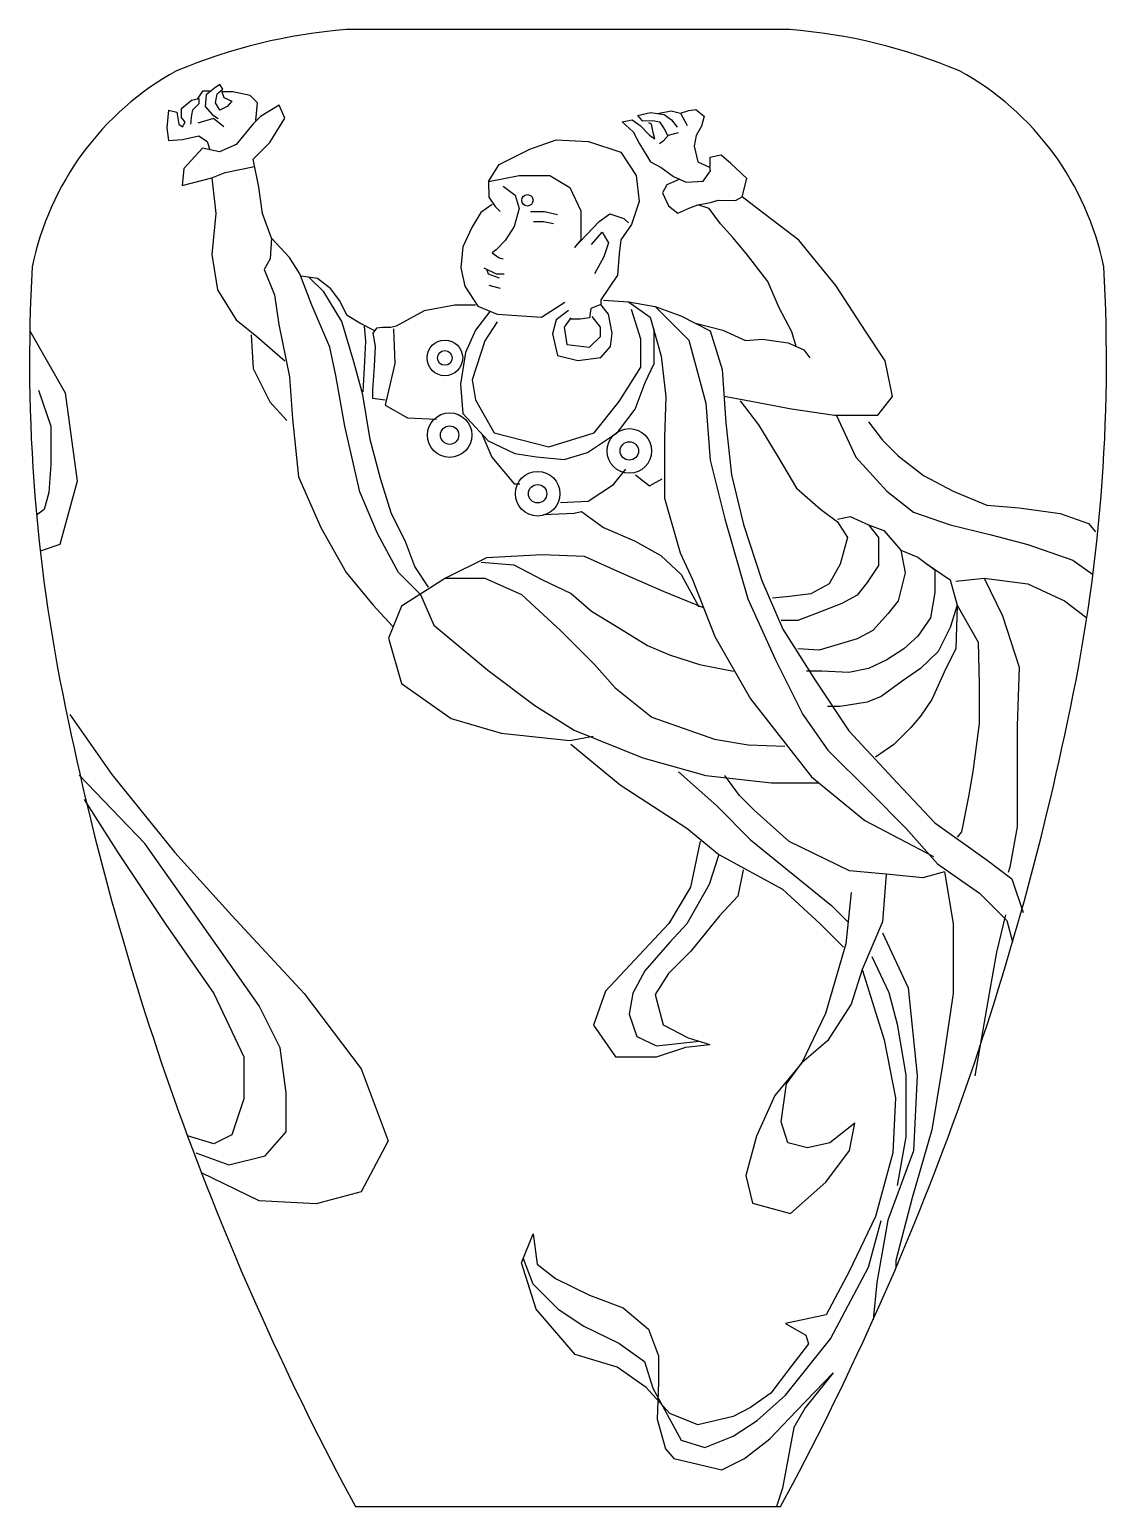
# Model space of a CAD drawing. Extents: x 177 to 472, y 1810 to 2214.
import ezdxf

# ---------------------------------------------------------------- set-up
doc = ezdxf.new("R2010")
doc.units = 0
doc.header["$LTSCALE"] = 10
doc.header["$MEASUREMENT"] = 0
for name, color, linetype in [('3', 3, 'CONTINUOUS'), ('4', 4, 'CONTINUOUS'), ('7', 7, 'CONTINUOUS')]:
    doc.layers.add(name, color=color, linetype=linetype)

msp = doc.modelspace()

# ---------------------------------------------------------------- linework, layer by layer
at = {"layer": '3'}
for points in [[(230.17, 2187.5), (227.4, 2189.76), (223.13, 2188.51)], [(354.61, 2185.87), (351.91, 2185.13), (350.52, 2183.55), (349.58, 2182.81)], [(302.67, 2172.53), (311.1, 2174.21), (319.53, 2174.21), (325.01, 2170.84), (327.96, 2164.53), (327.96, 2156.53), (326.28, 2154.42), (333.02, 2161.58), (335.97, 2163.69), (339.77, 2162.42), (341.03, 2161.16)], [(306.71, 2171.23), (310.03, 2168.75), (311.14, 2165.16), (309.76, 2160.19), (307.27, 2156.32), (304.78, 2153.84), (303.67, 2153.01), (305.61, 2151.63), (306.71, 2151.35)], [(314.18, 2164.33), (318.05, 2164.33), (321.64, 2163.5)], [(315.01, 2161.57), (317.77, 2161.57), (320.54, 2161.02)], [(330.91, 2155.27), (333.86, 2158.63), (335.55, 2155.69), (334.29, 2151.9), (331.76, 2147.27)], [(301.46, 2148.87), (304.78, 2147.21), (306.99, 2147.21)], [(302.29, 2148.31), (302.57, 2147.21), (305.61, 2146.1)], [(302.84, 2144.17), (305.88, 2143.34)], [(303.04, 2136.88), (299.15, 2131.85), (296.4, 2125.68), (295.03, 2117), (295.72, 2109), (302.58, 2101.46), (309.9, 2098.03), (315.85, 2097.11), (323.4, 2096.43), (329.81, 2098.26), (338.05, 2103.74), (342.85, 2110.14), (345.6, 2117.45), (348.12, 2122.71), (348.12, 2132.08)], [(305.11, 2134.05), (301.69, 2128.93), (298.27, 2118.24), (299.12, 2112.69), (304.26, 2103.72), (319.23, 2099.87), (331.63, 2103.72), (338.48, 2112.26), (344.46, 2121.66), (344.46, 2129.35), (341.9, 2137.47)], [(324.59, 2137.21), (321.28, 2134.6), (320.23, 2130.78), (321.63, 2124.86), (327.2, 2123.47), (333.47, 2124.34), (336.09, 2127.3), (336.61, 2130.95), (335.56, 2136.17), (333.44, 2138.85)], [(333.44, 2138.85), (330.77, 2137.77), (330.41, 2135.2), (327.83, 2134.83), (324.89, 2134.83)], [(341.04, 2139.61), (348.39, 2138.3), (357.62, 2129.08), (362.24, 2111.8), (363.39, 2096.25), (367.43, 2080.12), (373.77, 2058.23), (381.27, 2041.53), (388.76, 2026.55), (395.68, 2016.76), (407.22, 2005.24), (417.02, 1995.45), (425.67, 1985.65), (437.21, 1977.59), (444.7, 1970.1), (446.26, 1964.28)], [(268.65, 2132.91), (269.06, 2128.82), (268.65, 2121.47), (268.24, 2114.93)], [(325.26, 2135.2), (323.42, 2132.63), (324.16, 2127.86), (330.41, 2127.12), (333.35, 2130.06), (333.35, 2132.63), (331.14, 2135.57)], [(322.42, 2084.59), (330.04, 2084.97), (336.9, 2089.54), (340.33, 2093.73)], [(343, 2092.2), (346.81, 2089.16), (350.24, 2091.06)], [(300.66, 2068.27), (309.64, 2067.52), (317.49, 2063.41), (325.34, 2059.68), (330.95, 2054.82), (337.68, 2050.71), (346.28, 2045.48), (352.26, 2042.87), (360.49, 2040.26), (369.84, 2038.39)], [(430.72, 2063.08), (438.44, 2063.85), (450.41, 2062.31), (460.45, 2057.68), (466.63, 2053.05)], [(354.73, 2010.86), (365.21, 2001.56), (374.51, 1992.26)], [(222.56, 1906.53), (231.62, 1903.24), (241.49, 1905.71), (247.25, 1912.28), (247.25, 1922.97), (245.61, 1935.3), (239.85, 1946.81), (228.32, 1963.25), (218.45, 1977.23), (208.57, 1991.2), (190.57, 2009.93)], [(427.56, 1983.5), (421.65, 1981.78), (411.61, 1982.78), (401.58, 1983.78), (385.02, 1991.8), (375.48, 2000.32), (371.47, 2004.33), (367.45, 2009.85)], [(374.51, 1992.26), (396.62, 1974.25), (401.28, 1969.6)], [(365.77, 1988.25), (363.13, 1980.02), (357.02, 1969.24), (352.35, 1964.22), (345.52, 1956.32), (342.28, 1950.21), (341.2, 1944.47), (343.36, 1938.36), (348.75, 1935.85), (360.37, 1937.07)], [(407.68, 1960.3), (412.33, 1950.42), (414.66, 1941.71), (416.98, 1927.76), (416.98, 1910.91), (414.66, 1897.54)], [(312.18, 1877.54), (314.88, 1870.59), (321.83, 1863.65), (328.79, 1859.02), (338.44, 1854.39), (345.39, 1849.37), (347.71, 1842.04), (355.44, 1827.77), (362, 1825.84), (369.73, 1828.93), (376.29, 1833.17), (384.02, 1840.11), (396.38, 1855.55), (406.81, 1875.22), (410.28, 1887.95)]]:
    msp.add_lwpolyline(points, dxfattribs=at)
for centre, radius in [((313.35, 2167.37), 1.56), ((290.75, 2124.21), 4.88), ((290.75, 2124.21), 2.02), ((292.06, 2103.06), 6.1), ((292.06, 2103.06), 2.52), ((341.28, 2098.74), 6.1), ((341.28, 2098.74), 2.52), ((316.16, 2087.01), 6.1), ((316.16, 2087.01), 2.52)]:
    msp.add_circle(centre, radius, dxfattribs=at)
at = {"layer": '4'}
msp.add_lwpolyline([(217.25, 2202.82, 0.2199), (177.72, 2149.16, 0.067968), (187.69, 2024.44, 0.072825), (266.24, 1809.66), (382.72, 1809.66, 0.072825), (461.27, 2024.44, 0.067968), (471.24, 2149.16, 0.2199), (431.71, 2202.82, 0.079788), (385.13, 2214.14), (263.83, 2214.14)], format="xyb", dxfattribs=at)
msp.add_arc((275.77, 2063.46), 151.15, 94.5321, 112.7796, dxfattribs=at)
at = {"layer": '7'}
for points in [[(226.39, 2197.29), (224.38, 2197.29), (222.87, 2195.03)], [(238.96, 2189.26), (239.47, 2194.03), (237.46, 2196.04), (232.68, 2197.04), (229.66, 2197.04), (230.17, 2195.54), (232.43, 2194.53), (231.17, 2193.02), (229.16, 2192.02), (227.9, 2194.03), (228.41, 2196.54), (229.91, 2197.8), (229.16, 2199.05), (227.65, 2198.05), (225.39, 2196.29), (225.14, 2193.02), (227.15, 2190.77), (228.66, 2189.76)], [(215.08, 2192.02), (217.34, 2191.52), (217.85, 2188.25), (218.85, 2187.5), (219.61, 2188.76), (218.6, 2190.01), (218.6, 2192.52), (221.37, 2194.78), (223.38, 2195.28), (223.38, 2193.78), (221.62, 2192.02), (221.37, 2190.77), (221.12, 2188.25)], [(243.28, 2157.02), (240.78, 2163.78), (239.76, 2170.93), (238.22, 2178.6), (242.83, 2183.2), (246.92, 2189.84), (245.39, 2193.42), (240.27, 2190.36), (238.22, 2188.31), (233.62, 2182.69), (229.01, 2180.64), (224.41, 2181.67), (219.29, 2176.04), (218.78, 2171.44), (226.97, 2173.49), (230.55, 2175.02), (238.62, 2176.64)], [(215.08, 2192.02), (214.58, 2187.25), (215.08, 2183.73), (218.85, 2183.99), (223.38, 2184.99), (225.64, 2183.48), (226.39, 2181.22)], [(339.33, 2188.84), (342.06, 2189.41), (344.22, 2187.83), (346.81, 2185.25), (348.24, 2184.24)], [(339.33, 2188.84), (342.35, 2186.11), (344.08, 2182.81), (347.09, 2177.93), (349.97, 2176.35), (353.42, 2173.91), (356.87, 2172.33), (361.46, 2172.62), (363.48, 2175.49), (363.35, 2176.41)], [(343.5, 2190.56), (347.09, 2191.42), (350.83, 2190.85), (352.84, 2189.41), (354.42, 2187.4)], [(343.5, 2190.56), (344.79, 2189.12), (347.67, 2189.27), (349.54, 2188.84), (350.83, 2186.97), (351.69, 2185.25)], [(348.24, 2184.24), (347.81, 2185.97), (347.38, 2188.26), (346.66, 2188.55)], [(348.96, 2191.13), (352.7, 2191.85), (355.28, 2191.28), (357.15, 2187.83)], [(355.28, 2191.28), (357.58, 2191.99), (359.45, 2192.28), (361.75, 2190.41), (361.03, 2187.69), (359.6, 2185.1), (359.02, 2182.23), (360.03, 2177.93), (363.25, 2176.45)], [(302.67, 2172.53), (305.62, 2177.16), (314.05, 2181.37), (321.22, 2183.89), (330.07, 2183.47), (338.92, 2180.53), (343.14, 2174.21), (343.98, 2167.05), (341.87, 2160.74), (338.92, 2156.53), (338.5, 2152.74), (338.08, 2146.84), (333.44, 2140.11), (333.44, 2138.85)], [(367.25, 2113.72), (373.15, 2112.62), (385.66, 2110.25), (397.48, 2108.57), (409.31, 2108.57), (413.37, 2113.63), (411.34, 2123.42), (405.93, 2131.52), (397.82, 2144.01), (387.68, 2156.49), (376.53, 2164.93), (372.14, 2168.31), (373.49, 2173.37), (369.1, 2177.42), (366.4, 2179.78), (363.35, 2179.11), (363.35, 2176.41), (363.25, 2176.45)], [(226.97, 2173.49), (227.99, 2163.78), (226.97, 2152.53), (228.5, 2142.82), (233.62, 2134.64), (239.25, 2130.04), (246.92, 2123.4)], [(302.67, 2172.53), (302.84, 2168.19), (304.5, 2165.71), (305.88, 2164.33)], [(355.14, 2173.12), (351.55, 2171.61), (350.4, 2169.46), (351.98, 2165.87), (354.57, 2163.86), (357.87, 2165.3), (360.03, 2166.16), (363.48, 2166.73), (365.63, 2167.45), (370.37, 2167.31), (372.14, 2168.31)], [(303.67, 2166.26), (300.63, 2164.05), (298.14, 2159.91), (295.66, 2154.66), (295.1, 2148.87), (296.21, 2143.9), (299.8, 2138.37), (305.06, 2136.16), (317.22, 2135.34), (323.58, 2139.48)], [(386.95, 2127.38), (385.8, 2131.32), (382.35, 2137.9), (379.22, 2145.13), (373.37, 2152.72), (369.66, 2157.22), (366.22, 2160.92), (363.18, 2165.15), (360.03, 2166.16)], [(243.28, 2157.02), (242.87, 2151.3), (241.23, 2148.44), (244.09, 2141.49), (245.32, 2133.32), (248.19, 2119.01), (249, 2107.57), (250.64, 2091.63), (256.78, 2077.73), (263.74, 2065.47), (271.1, 2056.48), (276.42, 2050.76)], [(284.11, 2059.45), (278.06, 2065.47), (272.33, 2076.1), (267.42, 2087.54), (263.33, 2105.53), (260.87, 2119.42), (259.23, 2127.19), (254.32, 2138.63), (251.05, 2147.22), (248.19, 2151.71), (243.28, 2157.02)], [(271.53, 2131.65), (267.46, 2133.7), (264.03, 2135.85), (261.88, 2139.92), (259.52, 2143.14), (255.87, 2145.92), (251.36, 2146.57)], [(286.24, 2061.38), (282.56, 2067.11), (280.1, 2073.65), (276.01, 2081.82), (273.15, 2091.22), (270.28, 2101.85), (268.24, 2114.11), (265.78, 2123.1), (262.51, 2134.14), (257.6, 2142.31), (253.62, 2146.25)], [(334.2, 2140.03), (341.04, 2139.61), (347.03, 2135.33), (350.02, 2124.65), (351.31, 2113.55), (350.88, 2102.44), (350.88, 2085.77), (355.16, 2070.82), (358.58, 2063.56), (364.68, 2047.92), (374.51, 2030.83), (391.2, 2009.46), (405.74, 1997.5), (424.56, 1987.68)], [(299.17, 2138.65), (293.46, 2138.65), (285.07, 2137.12), (277.45, 2132.94), (275.93, 2132.56), (273.64, 2132.56), (272.04, 2132.34), (271.02, 2130.97), (271.7, 2127.4), (271.35, 2121.9), (270.97, 2115.43), (270.97, 2113.14), (274.4, 2112.76)], [(348.39, 2138.3), (355.35, 2135.72), (363.45, 2131.67), (366.74, 2121.05), (367.75, 2106.39), (369.27, 2092.23), (372.56, 2078.58), (377.56, 2063.24), (383.36, 2049.96), (392.22, 2036), (401.42, 2022.05), (414.71, 2007.75), (424.94, 1996.85), (439.25, 1986.64), (446.07, 1981.53), (449.14, 1972.34)], [(276.69, 2132.17), (277.07, 2122.66), (274.4, 2111.24), (280.5, 2107.81), (288.5, 2107.43)], [(359.4, 2133.7), (366.88, 2131.82), (373.13, 2129.02), (377.74, 2129.35), (384.81, 2128.37), (389.09, 2126.39), (390.74, 2124.26)], [(177.07, 2131.61), (186.76, 2114.67), (190.04, 2090.45), (185.33, 2073.14), (179.93, 2071.32)], [(237.71, 2130.55), (238.22, 2121.35), (242.83, 2112.15), (247.44, 2107.04)], [(179.46, 2115.4), (182.86, 2105.53), (182.86, 2095.04), (182.24, 2087.33), (181.01, 2082.7), (178.92, 2081.14)], [(371.64, 2112.44), (376.66, 2105.89), (382.07, 2097.02), (387.08, 2088.53), (393.65, 2082.75), (398.28, 2079.28), (400.99, 2075.03), (399.05, 2067.71), (395.97, 2062.31), (390.95, 2059.61), (385.15, 2058.84), (380.52, 2058.45)], [(397.9, 2108.59), (403.3, 2097.02), (411.8, 2087.76), (419.13, 2081.98), (429.17, 2078.5), (440.37, 2075.8), (450.41, 2073.11), (462.76, 2068.86), (468.17, 2065.01)], [(300.84, 2103.42), (303.66, 2096.99), (309.69, 2089.76), (311.3, 2089.76)], [(406.78, 2106.66), (410.64, 2101.64), (414.89, 2097.4), (421.84, 2092), (429.94, 2087.76), (439.21, 2083.9), (448.09, 2083.13), (459.29, 2081.59), (467.01, 2078.89), (468.94, 2076.58)], [(317.73, 2081.33), (326.17, 2081.73), (328.18, 2082.14), (334.21, 2077.72), (342.66, 2074.1), (349.89, 2070.09), (355.52, 2064.87), (360.35, 2056.03)], [(398.28, 2080.05), (401.76, 2080.82), (406.78, 2078.5), (409.48, 2075.03), (409.48, 2067.32), (406.39, 2062.69), (403.69, 2059.22), (399.44, 2056.91), (392.49, 2054.21), (387.47, 2052.28), (382.84, 2052.28)], [(406.78, 2078.5), (411.02, 2076.96), (415.66, 2071.56), (416.82, 2065.39), (414.89, 2057.68), (412.18, 2054.21), (407.94, 2049.58), (403.69, 2047.27), (393.26, 2044.18), (387.47, 2044.57)], [(415.66, 2071.56), (420.29, 2069.63), (424.92, 2066.16), (424.92, 2059.99), (423.77, 2053.05), (420.29, 2048.04), (416.43, 2044.57), (411.8, 2041.48), (406.78, 2039.17), (401.37, 2038.01), (394.04, 2038.39), (389.79, 2038.39)], [(361.63, 2055.74), (350.61, 2060.26), (340.59, 2064.66), (328.97, 2069.86), (317.36, 2070.26), (302.13, 2069.46), (290.92, 2063.86), (278.9, 2056.25), (275.29, 2047.45), (278.9, 2035.05), (292.52, 2025.44), (306.14, 2021.44), (324.97, 2019.44), (331.38, 2020.64)], [(422.61, 2067.9), (429.17, 2063.46), (431.1, 2056.52), (429.17, 2050.35), (425.88, 2043.8), (421.06, 2039.17), (416.04, 2035.7), (410.25, 2031.45), (406.39, 2029.91), (399.05, 2028.75), (395.58, 2028.75)], [(290.92, 2063.86), (301.73, 2063.86), (311.75, 2059.45), (322.56, 2049.45), (331.78, 2040.25), (337.39, 2033.85), (347.4, 2025.84), (364.63, 2019.84), (373.84, 2018.24), (383.86, 2017.84)], [(438.44, 2063.85), (443.49, 2053.59), (448.02, 2039.52), (447.52, 2023.45), (447.52, 2008.88), (447.52, 1995.82), (445.5, 1984.77), (445, 1983.26)], [(284.11, 2059.45), (287.71, 2051.05), (302.53, 2038.65), (315.35, 2029.04), (326.17, 2022.24), (345, 2014.64), (362.22, 2009.84), (380.25, 2007.84), (393.07, 2007.84)], [(431.1, 2056.52), (430.72, 2044.57), (428.01, 2039.17), (424.15, 2030.68), (421.06, 2026.05), (418.36, 2022.97), (413.73, 2018.34), (408.71, 2014.87)], [(431.1, 2056.52), (436.79, 2046.37), (437.08, 2034.95), (437.08, 2024.09), (435.36, 2010.96), (434.22, 2004.11), (432.22, 1994.4), (431.07, 1992.97)], [(188, 2026.55), (199.52, 2010.11), (216.8, 1988.74), (232.44, 1971.47), (252.19, 1950.1), (267.83, 1929.55), (275.24, 1909.82), (267.83, 1895.84), (255.49, 1892.55), (239.85, 1893.38), (224.09, 1901.05)], [(325.26, 2018.39), (338.76, 2007.29), (357.03, 1995.39), (365.77, 1988.25), (383.24, 1978.73), (393.57, 1969.21), (399.92, 1962.86)], [(191.98, 2003.31), (201.16, 1988.74), (214.33, 1969.01), (227.5, 1950.1), (235.73, 1932.84), (235.73, 1921.33), (232.44, 1911.46), (227.5, 1909), (220.25, 1911.2)], [(360.7, 1991.89), (358.04, 1979.28), (352.06, 1969.33), (344.09, 1960.7), (334.79, 1950.75), (331.47, 1941.46), (337.45, 1932.83), (348.74, 1932.83), (356.72, 1935.48), (363.36, 1936.15)], [(372.48, 1983.97), (371.04, 1976.78), (366.01, 1971.4), (358.1, 1961.7), (351.99, 1955.6), (348.39, 1949.85), (350.55, 1941.59), (357.38, 1938), (363.36, 1936.15)], [(411.61, 1982.78), (410.61, 1969.75), (405.09, 1956.72), (402.08, 1947.19), (395.56, 1937.17), (388.53, 1931.15)], [(427.56, 1983.5), (430.02, 1969.27), (430.02, 1950.13), (427.07, 1930.5), (424.13, 1912.83), (418.72, 1894.18), (414.3, 1877.01), (414.3, 1875.04)], [(402.08, 1977.77), (400.57, 1963.73), (395.05, 1944.69), (388.53, 1931.15)], [(444.27, 1971.72), (441.81, 1961.42), (439.85, 1950.13), (435.92, 1927.55)], [(410.61, 1966.74), (417.64, 1951.7), (420.15, 1927.64), (419.14, 1907.09), (412.12, 1888.04), (409.1, 1871), (408.05, 1860.81)], [(405.09, 1956.72), (411.04, 1937.48), (414.22, 1921.61), (413.42, 1906.54), (408.66, 1889.08), (401.51, 1874.01), (395.15, 1862.11), (384.03, 1859.73), (389.59, 1856.56), (390.39, 1854.18), (384.83, 1847.04), (380.06, 1840.69), (374.5, 1836.72), (369.74, 1834.34), (360.07, 1832.01), (352.35, 1835.1), (345.91, 1842.28), (337.97, 1847.83), (326.47, 1851.3), (315.73, 1863.7), (311.76, 1876.39), (314.93, 1884.32)], [(388.53, 1931.15), (381.11, 1922.2), (376.08, 1911.07), (373.2, 1900.3), (375, 1892.76), (385.42, 1889.88), (395.13, 1898.5), (401.6, 1907.12), (403.04, 1914.66)], [(403.04, 1914.66), (396.21, 1909.27), (390.1, 1907.84), (384.7, 1909.27), (382.91, 1915.02), (384.35, 1925.43), (388.53, 1931.15)], [(314.93, 1884.32), (316.04, 1875.99), (321.06, 1872.13), (330.33, 1867.51), (339.6, 1864.03), (346.55, 1858.25), (349.26, 1850.92), (349.26, 1843.59), (348.87, 1833.56), (351.19, 1825.45), (353.51, 1822.75), (366.64, 1819.67), (372.82, 1822.75), (379.77, 1828.16), (387.11, 1835.87), (397.15, 1846.29), (389.43, 1836.64), (386.34, 1831.24), (383.25, 1814.65), (381.58, 1809.66)]]:
    msp.add_lwpolyline(points, dxfattribs=at)

doc.saveas('drawing.dxf')
